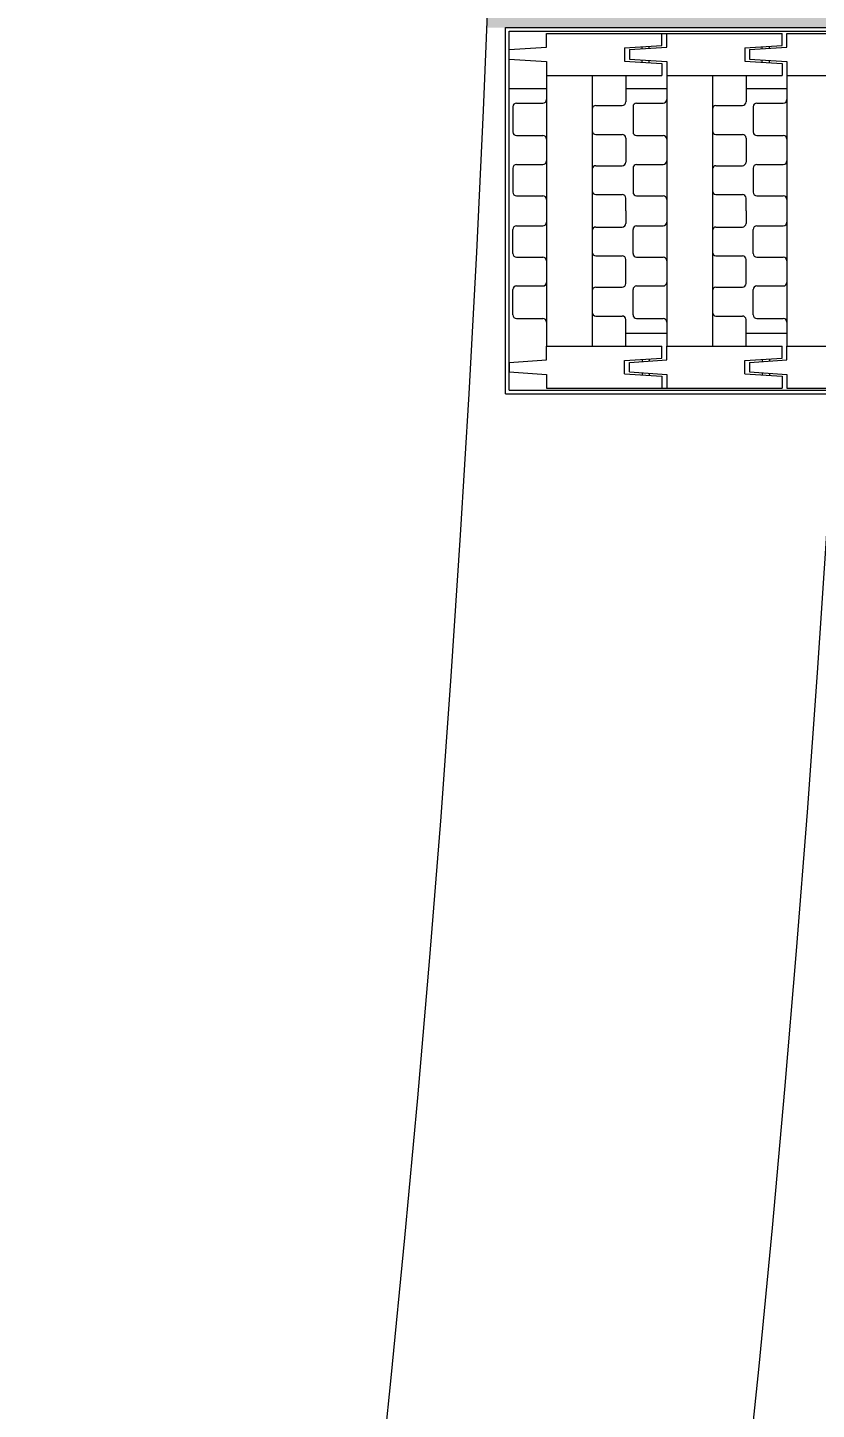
# Model space of a CAD drawing. Header units: millimetres. Extents: x 4003075 to 5615882, y 1445368 to 2591247.
# Drawn here: x 5355114 to 5355545, y 2466413 to 2467168 of the extents above; entities that cross this region are included whole.
import ezdxf

# ---------------------------------------------------------------- set-up
doc = ezdxf.new("R2010")
doc.units = ezdxf.units.MM
doc.layers.add('A_Text', color=3, linetype='Continuous')
doc.layers.add('XR-평면도$0$A-ELEV-PATT', color=9, linetype='Continuous')
doc.layers.add('XR-평면도$0$A-CNTL', color=9, linetype='Continuous', lineweight=15)
doc.layers.add('XR-평면도$0$A-ELEV-LIN3', color=9, linetype='Continuous', lineweight=18)
doc.styles.add('돋움', font='')
doc.styles.get('돋움').set_extended_font_data('DotumChe')

# ---------------------------------------------------------------- blocks, each defined once
blk = doc.blocks.new('XR-평면도$0$무소음트렌치')
at = {"layer": 'XR-평면도$0$A-ELEV-LIN3'}
for p, q in [((-0.002945362532045692, 199.9977202763548), (7799.997054637468, 199.9977202763548)), ((-0.002945362532045692, -0.002279723645187914), (-0.002945362532045692, 199.9977202763548)), ((1.967497987207025, 198.0272769266157), (7798.026611287729, 198.0272769266157)), ((1.967497987207025, 1.968163626122987), (1.967497987207025, 198.0272769266157)), ((22.32874593470478, 189.3244854651857), (22.32874593470478, 196.8778516392631)), ((22.32874593470478, 196.8778516392631), (151.0643781186081, 196.8778516392631)), ((85.38293312682072, 190.3097071400844), (85.38293312682072, 196.8778516392922)), ((88.01019092649221, 189.3244854652148), (88.01019092649221, 196.8778516392922)), ((151.0643781186081, 190.3097071400553), (151.0643781186081, 196.8778516392631)), ((153.6916359182796, 189.3244854651857), (153.6916359182796, 196.8778516392631)), ((153.6916359182796, 196.8778516392631), (216.7458231103956, 196.8778516392631)), ((1.967497987207025, 188.01085656535), (22.32874593470478, 189.3244854651857)), ((65.02168517935206, 188.9960782402486), (85.38293312682072, 190.3097071400844)), ((65.02168517935206, 188.9960782402486), (65.02168517935206, 181.7711192911665)), ((67.64894297902356, 188.0108565653791), (88.01019092649221, 189.3244854652148)), ((74.53092739058775, 188.4548555597139), (74.53092739058775, 189.6095777377777)), ((78.471814090095, 188.7091063145199), (78.471814090095, 189.8638284925837)), ((130.7031301711395, 188.9960782402195), (151.0643781186081, 190.3097071400553)), ((130.7031301711395, 188.9960782402195), (130.7031301711395, 181.7711192911374)), ((133.330387970811, 188.01085656535), (153.6916359182796, 189.3244854651857)), ((140.2123723824043, 188.4548555596848), (140.2123723824043, 189.6095777377486)), ((144.1532590818824, 188.7091063144617), (144.1532590818824, 189.8638284925546)), ((1.967497987207025, 182.756340966007), (1.967497987207025, 188.01085656535)), ((1.967497987207025, 182.756340966007), (22.32874593470478, 181.4427120661712)), ((22.32874593470478, 181.4427120661712), (22.32874593470478, 173.8893458921229)), ((65.02168517935206, 181.7711192911665), (85.38293312682072, 180.4574903913308)), ((67.64894297902356, 188.0108565653791), (67.64894297902356, 182.7563409660361)), ((67.64894297902356, 182.7563409660361), (88.01019092649221, 181.4427120662003)), ((74.53092739058775, 181.1576197936665), (74.53092739058775, 182.3123419717595)), ((78.471814090095, 180.9033690388605), (78.471814090095, 182.0580912169535)), ((88.01019092649221, 181.4427120662003), (88.01019092649221, 173.8893458921521)), ((130.7031301711395, 181.7711192911374), (151.0643781186081, 180.4574903913017)), ((133.330387970811, 188.01085656535), (133.330387970811, 182.756340966007)), ((133.330387970811, 182.756340966007), (153.6916359182796, 181.4427120661712)), ((140.2123723824043, 181.1576197936374), (140.2123723824043, 182.3123419717012)), ((144.1532590818824, 180.9033690388314), (144.1532590818824, 182.0580912169244)), ((153.6916359182796, 181.4427120661712), (153.6916359182796, 173.8893458921229)), ((22.32874593464658, 173.8893458921229), (22.32874593470478, 26.10609466058668)), ((22.32874593470478, 173.8893458921229), (85.38293312682072, 173.8893458921229)), ((47.2876950315549, 173.8893458921229), (47.2876950315549, 26.10609466058668)), ((65.67849962925538, 173.8893458920647), (65.67849962925538, 159.4394279939006)), ((85.38293312682072, 180.4574903913308), (85.38293312682072, 173.8893458921521)), ((88.01019092646311, 173.8893458921229), (88.01019092649221, 26.10609466058668)), ((88.01019092649221, 173.8893458921229), (151.0643781186081, 173.8893458921229)), ((112.9691400233423, 173.8893458921229), (112.9691400233423, 26.10609466058668)), ((131.3599446210428, 173.8893458921521), (131.3599446210428, 159.4394279939588)), ((151.0643781186081, 180.4574903913017), (151.0643781186081, 173.8893458921229)), ((153.6916359182214, 173.8893458921229), (153.6916359182796, 26.10609466058668)), ((153.6916359182796, 173.8893458921229), (216.7458231103956, 173.8893458921229)), ((1.967497987207025, 166.8285905554658), (22.32874593464658, 166.8285905554658)), ((65.67849962925538, 166.8285905554658), (88.01019092646311, 166.8285905554658)), ((131.3599446210428, 166.828590555524), (153.6916359182796, 166.828590555524)), ((5.908384686743375, 158.7826135439682), (20.35830258490751, 158.7826135439682)), ((71.5898296785308, 158.7826135439682), (86.03974757669494, 158.7826135439682)), ((137.2712746703182, 158.7826135440264), (151.7211925685115, 158.7826135440264)), ((3.9379413369752, 156.8121701942291), (3.9379413369752, 143.0190667459392)), ((49.25813838129397, 157.4689846441324), (63.70805627951631, 157.4689846441324)), ((69.61938632879173, 156.8121701942291), (69.61938632879173, 143.0190667459392)), ((114.9395833730814, 157.4689846441906), (129.3895012713037, 157.4689846441906)), ((135.3008313205792, 156.8121701942873), (135.3008313205792, 143.0190667459974)), ((5.908384686743375, 141.048623396171), (20.35830258490751, 141.048623396171)), ((49.25813838129397, 141.7054378461035), (63.70805627951631, 141.7054378461035)), ((65.67849962925538, 139.7349944963644), (65.67849962925538, 126.5987054979778)), ((71.5898296785308, 141.0486233962001), (86.03974757669494, 141.0486233962001)), ((114.9395833730814, 141.7054378461617), (129.3895012713037, 141.7054378461617)), ((131.3599446210428, 139.7349944963935), (131.3599446210428, 126.598705498036)), ((137.2712746703182, 141.0486233962292), (151.7211925685115, 141.0486233962292)), ((3.9379413369752, 123.3146332483739), (3.9379413369752, 110.1783442500455)), ((5.908384686743375, 125.285076598142), (20.35830258490751, 125.285076598142)), ((49.25813838129397, 124.6282621482387), (63.70805627951631, 124.6282621482387)), ((69.61938632879173, 123.314633248403), (69.61938632879173, 110.1783442500455)), ((71.5898296785308, 125.285076598142), (86.03974757669494, 125.285076598142)), ((114.9395833730814, 124.6282621482969), (129.3895012713037, 124.6282621482969)), ((135.3008313205792, 123.3146332484612), (135.3008313205792, 110.1783442501037)), ((137.2712746703182, 125.2850765982002), (151.7211925685115, 125.2850765982002)), ((5.908384686743375, 108.2079009002773), (20.35830258490751, 108.2079009002773)), ((49.25813838129397, 108.8647153502097), (63.70805627951631, 108.8647153502097)), ((65.67849962925538, 99.9977202762966), (65.67849962925538, 106.8942720004416)), ((71.5898296785308, 108.2079009003064), (86.03974757669494, 108.2079009003064)), ((114.9395833730814, 108.8647153502679), (129.3895012713037, 108.8647153502679)), ((131.3599446210428, 99.99772027638392), (131.3599446210428, 106.8942720005289)), ((137.2712746703182, 108.2079009003646), (151.7211925685115, 108.2079009003646)), ((65.67849962925538, 99.9977202762966), (65.67849962925538, 93.10116855218075)), ((131.3599446210428, 99.99772027638392), (131.3599446210428, 93.10116855223896)), ((5.908384686743375, 91.787539652345), (20.35830258490751, 91.787539652345)), ((49.25813838129397, 91.13072520241258), (63.70805627951631, 91.13072520241258)), ((71.5898296785308, 91.787539652345), (86.03974757669494, 91.787539652345)), ((114.9395833730814, 91.13072520249989), (129.3895012713037, 91.13072520249989)), ((137.2712746703182, 91.78753965240321), (151.7211925685115, 91.78753965240321)), ((3.9379413369752, 76.68080730424845), (3.9379413369752, 89.81709630257683)), ((69.61938632879173, 76.68080730424845), (69.61938632879173, 89.81709630257683)), ((135.3008313205792, 76.68080730430665), (135.3008313205792, 89.81709630266414)), ((5.908384686743375, 74.71036395448027), (20.35830258490751, 74.71036395448027)), ((49.25813838129397, 75.3671784044127), (63.70805627951631, 75.3671784044127)), ((65.67849962925538, 60.26044605628704), (65.67849962925538, 73.39673505464452)), ((71.5898296785308, 74.71036395448027), (86.03974757669494, 74.71036395448027)), ((114.9395833730814, 75.3671784044709), (129.3895012713037, 75.3671784044709)), ((131.3599446210428, 60.26044605634524), (131.3599446210428, 73.39673505470273)), ((137.2712746703182, 74.71036395453848), (151.7211925685115, 74.71036395453848)), ((3.9379413369752, 43.18327035842231), (3.9379413369752, 56.97637380668311)), ((5.908384686743375, 58.94681715645129), (20.35830258490751, 58.94681715645129)), ((49.25813838129397, 58.29000270654797), (63.70805627951631, 58.29000270654797)), ((69.61938632879173, 43.18327035845141), (69.61938632879173, 56.97637380671222)), ((71.5898296785308, 58.94681715645129), (86.03974757669494, 58.94681715645129)), ((114.9395833730814, 58.29000270657707), (129.3895012713037, 58.29000270657707)), ((135.3008313205792, 43.18327035848051), (135.3008313205792, 56.97637380674132)), ((137.2712746703182, 58.9468171565095), (151.7211925685115, 58.9468171565095)), ((5.908384686743375, 41.21282700865413), (20.35830258490751, 41.21282700865413)), ((49.25813838129397, 42.52645590851898), (63.70805627951631, 42.52645590851898)), ((65.67849962925538, 26.10609466055757), (65.67849962925538, 40.55601255875081)), ((71.5898296785308, 41.21282700865413), (86.03974757669494, 41.21282700865413)), ((114.9395833730814, 42.52645590854809), (129.3895012713037, 42.52645590854809)), ((131.3599446210428, 26.10609466058668), (131.3599446210428, 40.55601255877991)), ((137.2712746703182, 41.21282700871234), (151.7211925685115, 41.21282700871234)), ((65.67849962925538, 33.16684999718564), (88.01019092649221, 33.16684999718564)), ((131.3599446210428, 33.16684999724384), (153.6916359182796, 33.16684999724384)), ((22.32874593470478, 18.5527284865384), (22.32874593470478, 26.10609466058668)), ((22.32874593470478, 26.10609466058668), (85.38293312682072, 26.10609466058668)), ((85.38293312682072, 19.53795016137883), (85.38293312682072, 26.10609466055757)), ((88.01019092649221, 26.10609466058668), (151.0643781186081, 26.10609466058668)), ((88.01019092649221, 18.55272848648019), (88.01019092649221, 26.10609466055757)), ((151.0643781186081, 19.53795016140793), (151.0643781186081, 26.10609466058668)), ((153.6916359182796, 18.5527284865384), (153.6916359182796, 26.10609466058668)), ((153.6916359182796, 26.10609466058668), (216.7458231103956, 26.10609466058668)), ((1.967497987207025, 17.23909958670265), (22.32874593470478, 18.5527284865384)), ((1.967497987207025, 17.23909958670265), (1.967497987207025, 11.98458398735966)), ((65.02168517935206, 18.22432126154308), (85.38293312682072, 19.53795016137883)), ((65.02168517935206, 10.99936231243191), (65.02168517935206, 18.22432126154308)), ((67.64894297902356, 17.23909958664444), (88.01019092649221, 18.55272848648019)), ((67.64894297902356, 11.98458398730145), (67.64894297902356, 17.23909958664444)), ((74.53092739058775, 18.83782075901399), (74.53092739058775, 17.68309858095017)), ((78.471814090095, 19.09207151381997), (78.471814090095, 17.93734933575615)), ((130.7031301711395, 18.22432126157219), (151.0643781186081, 19.53795016140793)), ((130.7031301711395, 10.99936231249012), (130.7031301711395, 18.22432126157219)), ((133.330387970811, 17.23909958670265), (153.6916359182796, 18.5527284865384)), ((133.330387970811, 17.23909958670265), (133.330387970811, 11.98458398735966)), ((140.2415070075076, 18.83970041232533), (140.2415070075076, 17.6849782342324)), ((144.1823937070149, 19.0939511671022), (144.1823937070149, 17.93922898903838)), ((1.967497987207025, 11.98458398735966), (22.32874593470478, 10.67095508752391)), ((22.32874593470478, 10.67095508752391), (22.32874593470478, 3.117588913475629)), ((65.02168517935206, 10.99936231243191), (85.38293312682072, 9.685733412596164)), ((67.64894297902356, 11.98458398730145), (88.01019092649221, 10.6709550874948)), ((74.53092739058775, 11.54058499302482), (74.53092739058775, 10.385862814961)), ((78.471814090095, 11.28633423821884), (78.471814090095, 10.13161206015502)), ((85.38293312682072, 9.685733412596164), (85.38293312682072, 3.117588913417421)), ((88.01019092649221, 10.6709550874948), (88.01019092649221, 3.117588913417421)), ((130.7031301711395, 10.99936231249012), (151.0643781186081, 9.685733412654372)), ((133.330387970811, 11.98458398735966), (153.6916359182796, 10.67095508752391)), ((140.2415070075076, 11.53870533985901), (140.2415070075076, 10.38398316176608)), ((144.1823937070149, 11.28445458505303), (144.1823937070149, 10.1297324069601)), ((151.0643781186081, 9.685733412654372), (151.0643781186081, 3.117588913475629)), ((153.6916359182796, 10.67095508752391), (153.6916359182796, 3.117588913475629)), ((1.967497987207025, 1.968163626122987), (7798.026611287729, 1.968163626122987)), ((22.32874593470478, 3.117588913475629), (151.0643781186081, 3.117588913475629)), ((153.6916359182796, 3.117588913475629), (216.7458231103956, 3.117588913475629)), ((-0.002945362532045692, -0.002279723645187914), (7799.997054637468, -0.002279723645187914))]:
    blk.add_line(p, q, dxfattribs=at)
for centre, start, end in [((5.908384686743375, 156.8121701942291), 90, 180), ((20.35830258490751, 160.7530568937364), 270, 0), ((63.70805627951631, 159.4394279939006), 270, 0), ((71.5898296785308, 156.8121701942291), 90, 180), ((86.03974757669494, 160.7530568937364), 270, 0), ((129.3895012713037, 159.4394279939588), 270, 0), ((137.2712746703182, 156.8121701942873), 90, 180), ((151.7211925685115, 160.7530568937946), 270, 0), ((49.25813838129397, 155.4985412943934), 90, 180), ((114.9395833730814, 155.4985412944516), 90, 180), ((49.25813838129397, 143.6758811958716), 180, 270), ((114.9395833730814, 143.6758811959007), 180, 270), ((5.908384686743375, 143.0190667459392), 180, 270), ((20.35830258490751, 139.078180046432), 0, 90), ((63.70805627951631, 139.7349944963644), 0, 90), ((71.5898296785308, 143.0190667459392), 180, 270), ((86.03974757669494, 139.078180046432), 0, 90), ((129.3895012713037, 139.7349944963935), 0, 90), ((137.2712746703182, 143.0190667459974), 180, 270), ((151.7211925685115, 139.0781800464902), 0, 90), ((5.908384686743375, 123.3146332483739), 90, 180), ((20.35830258490751, 127.2555199478811), 270, 0), ((49.25813838129397, 122.6578187984996), 90, 180), ((63.70805627951631, 126.5987054979778), 270, 0), ((71.5898296785308, 123.314633248403), 90, 180), ((86.03974757669494, 127.2555199479102), 270, 0), ((114.9395833730814, 122.6578187985579), 90, 180), ((129.3895012713037, 126.598705498036), 270, 0), ((137.2712746703182, 123.3146332484612), 90, 180), ((151.7211925685115, 127.2555199479684), 270, 0), ((5.908384686743375, 110.1783442500455), 180, 270), ((20.35830258490751, 106.2374575505382), 0, 90), ((49.25813838129397, 110.8351586999779), 180, 270), ((63.70805627951631, 106.8942720004416), 0, 90), ((71.5898296785308, 110.1783442500455), 180, 270), ((86.03974757669494, 106.2374575505382), 0, 90), ((114.9395833730814, 110.8351587000361), 180, 270), ((129.3895012713037, 106.8942720005289), 0, 90), ((137.2712746703182, 110.1783442501037), 180, 270), ((151.7211925685115, 106.2374575505964), 0, 90), ((5.908384686743375, 89.81709630257683), 90, 180), ((20.35830258490751, 93.75798300208407), 270, 0), ((49.25813838129397, 89.1602818526735), 90, 180), ((63.70805627951631, 93.10116855218075), 270, 0), ((71.5898296785308, 89.81709630257683), 90, 180), ((86.03974757669494, 93.75798300208407), 270, 0), ((114.9395833730814, 89.16028185276082), 90, 180), ((129.3895012713037, 93.10116855223896), 270, 0), ((137.2712746703182, 89.81709630266414), 90, 180), ((151.7211925685115, 93.75798300217139), 270, 0), ((5.908384686743375, 76.68080730424845), 180, 270), ((49.25813838129397, 77.33762175415177), 180, 270), ((71.5898296785308, 76.68080730424845), 180, 270), ((114.9395833730814, 77.33762175420998), 180, 270), ((137.2712746703182, 76.68080730430665), 180, 270), ((20.35830258490751, 72.7399206047412), 0, 90), ((63.70805627951631, 73.39673505464452), 0, 90), ((86.03974757669494, 72.7399206047412), 0, 90), ((129.3895012713037, 73.39673505470273), 0, 90), ((151.7211925685115, 72.73992060479941), 0, 90), ((20.35830258490751, 60.91726050619036), 270, 0), ((86.03974757669494, 60.91726050621946), 270, 0), ((151.7211925685115, 60.91726050624857), 270, 0), ((5.908384686743375, 56.97637380668311), 90, 180), ((49.25813838129397, 56.31955935677979), 90, 180), ((63.70805627951631, 60.26044605628704), 270, 0), ((71.5898296785308, 56.97637380671222), 90, 180), ((114.9395833730814, 56.319559356838), 90, 180), ((129.3895012713037, 60.26044605634524), 270, 0), ((137.2712746703182, 56.97637380674132), 90, 180), ((5.908384686743375, 43.18327035842231), 180, 270), ((20.35830258490751, 39.24238365888596), 0, 90), ((49.25813838129397, 44.49689925828716), 180, 270), ((63.70805627951631, 40.55601255875081), 0, 90), ((71.5898296785308, 43.18327035845141), 180, 270), ((86.03974757669494, 39.24238365891506), 0, 90), ((114.9395833730814, 44.49689925831626), 180, 270), ((129.3895012713037, 40.55601255880902), 0, 90), ((137.2712746703182, 43.18327035848051), 180, 270), ((151.7211925685115, 39.24238365897327), 0, 90)]:
    blk.add_arc(centre, 1.970443349753613, start, end, dxfattribs=at)
blk = doc.blocks.new('XR-평면도$0$RAMP_내려감(기준층) (220802)')
at = {"layer": 'XR-평면도$0$A-ELEV-PATT'}
h = blk.add_hatch(dxfattribs=at)
h.set_pattern_fill('HEX', color=256, scale=100, angle=134.9999999999999)
h.set_pattern_definition([(134.9999999999999, (-1188188.161247686, -722710.9012703726), (-388.8564037507936, -388.856403750793), [317.5, -635]), (255, (-1188188.161247686, -722710.9012703726), (531.187725947842, -142.3313221970491), [317.5, -635]), (194.9999999999999, (-1188412.667650713, -722486.3948673459), (142.3313221970485, -531.1877259478422), [317.5, -635])])
edge = h.paths.add_edge_path()
edge.add_arc((3.37604433298111e-09, -15000), 12100.00000000341, 540, 542.368268504138)
edge.add_line((-12089.66500776587, -15500), (-19900, -15500))
edge.add_line((-19900, -15500.00000000023), (-19900, 15000))
edge.add_arc((0, 15000), 19900.00000000001, 0, 180, ccw=False)
edge.add_line((19900, 15000), (19900, -15500))
edge.add_line((19900, -15500.00000000023), (12089.66500776587, -15500.00000000023))
edge.add_arc((-2.328306436538696e-09, -15000), 12100.00000000236, 717.6317314958616, 719.9999999999998)
edge.add_line((12100, -15000), (12100, 15000))
edge.add_arc((0, 15000), 12100, 360, 540)
edge.add_line((-12100, 15000), (-12100, -15000))
at = {"layer": 'XR-평면도$0$A-CNTL', "ltscale": 300}
blk.add_lwpolyline([(-20700, 15000), (-20700, -15000, 0.4142135623730951), (0, -35700, 0.4142135623730951), (20700, -15000), (20700, 15000, 0.4142135623730951), (0, 35700, 0.4142135623730951)], format="xyb", close=True, dxfattribs=at)
at = {"layer": 'XR-평면도$0$A-ELEV-LIN3'}
for points in [[(-12100, 15000), (-12100, -15000, 0.414213562373095), (0, -27100, 0.4142135623730951), (12100, -15000), (12100, 15000, 0.4142135623730951), (0, 27100, 0.4142135623730951)], [(-19700, -15700.00000000023), (-12280.065146407, -15700, 0.3976324814324034), (0, -27300, 0.397632481432401), (12280.06514640711, -15700), (19700, -15700.00000000023), (19700, -34700), (-19700, -34700)]]:
    blk.add_lwpolyline(points, format="xyb", close=True, dxfattribs=at)
blk.add_blockref('XR-평면도$0$무소음트렌치', (12100.00294536253, -15699.99772027694), dxfattribs=at)

msp = doc.modelspace()

# ---------------------------------------------------------------- block references
msp.add_blockref('XR-평면도$0$RAMP_내려감(기준층) (220802)', (5343275.039183877, 2482667.564390804))

# ---------------------------------------------------------------- texts
at = {"layer": 'A_Text', "color": 3, "insert": (5345840.256815411, 2466895.448540958), "char_height": 1500, "attachment_point": 1, "style": '돋움'}
msp.add_mtext_dynamic_manual_height_columns('#8\\P면    적 : 726M2\\P측정횟수 : 6회\\P측정길이 : 20.1M', width=21611.50279944018, gutter_width=7500, heights=[10868.51134935746], dxfattribs=at)

doc.saveas('drawing.dxf')
